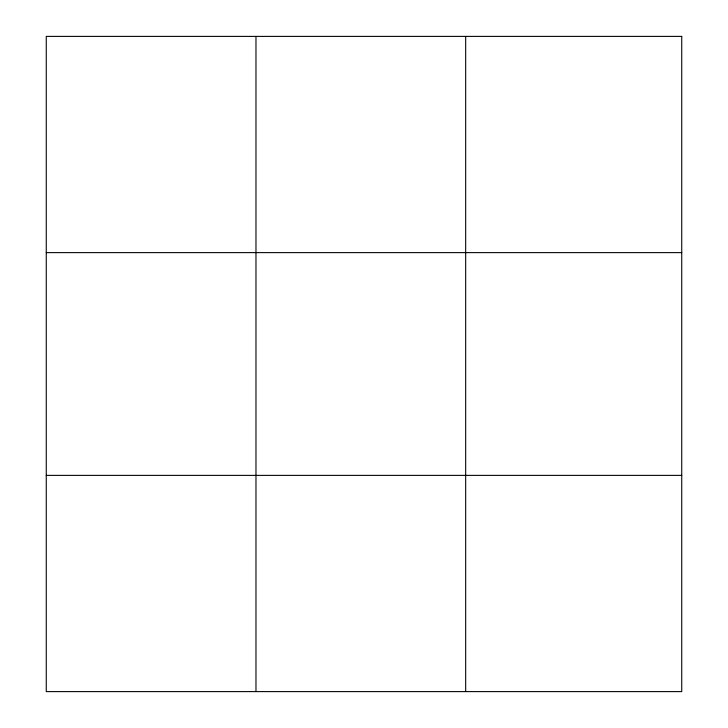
<?xml version="1.0" encoding="UTF-8"?>
<svg xmlns="http://www.w3.org/2000/svg" width="728" height="728" viewBox="0 0 728 728"><rect width="100%" height="100%" fill="white"/><g stroke="black" fill="none" stroke-linecap="round" stroke-linejoin="round"><path stroke-width="1.09" d="M255.974 691.6L255.974 36.4M465.674 691.6L465.674 36.4M46.264 252.616L681.736 252.616M46.264 475.384L681.736 475.384M681.736 36.4L681.736 691.6L46.264 691.6L46.264 36.4L681.736 36.4"/></g></svg>
